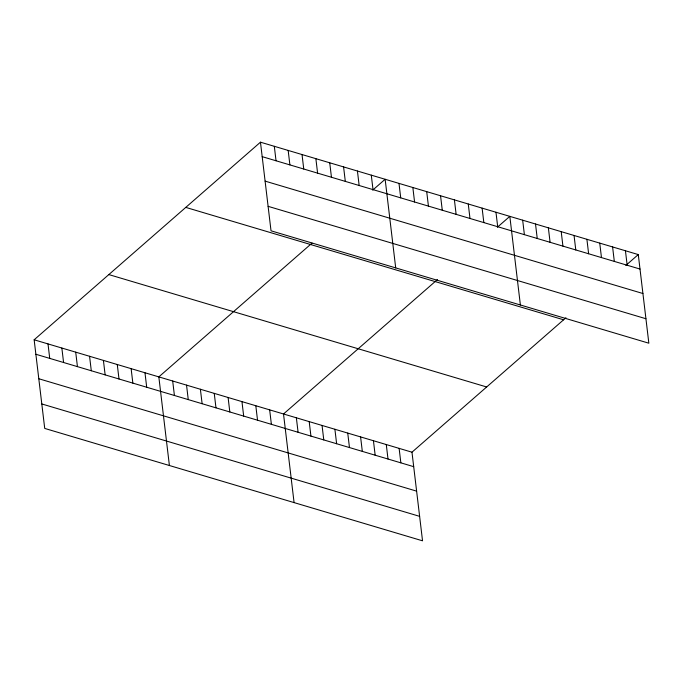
<?xml version="1.0" encoding="UTF-8"?>
<svg xmlns="http://www.w3.org/2000/svg" width="683" height="683" viewBox="0 0 683 683"><rect width="100%" height="100%" fill="white"/><g stroke="black" fill="none" stroke-linecap="round" stroke-linejoin="round"><path stroke-width="1.02" d="M565.934 317.757L411.977 452.197L422.538 540.816L44.719 428.42L34.15 339.793L260.462 142.184L638.281 254.58L648.85 343.207L271.023 230.803L260.462 142.184M312.011 243.131L158.832 376.888L169.401 465.516M372.696 190.139L385.144 179.27L395.705 267.898M437.47 279.543L283.513 413.983L294.083 502.603M497.378 227.234L509.825 216.366L520.386 304.985M625.833 265.448L638.281 254.58M262.187 156.655L640.005 269.051M265.106 181.123L642.925 293.519M268.112 206.334L645.93 318.73M185.776 207.393L563.603 319.789M108.836 274.583L486.655 386.979M34.15 339.793L411.977 452.197M35.875 354.264L413.702 466.668M38.794 378.741L416.613 491.137M41.8 403.952L419.627 516.348M625.44 250.755L627.165 265.226M612.591 246.939L614.316 261.41M599.742 243.114L601.467 257.585M586.902 239.298L588.626 253.769M574.053 235.473L575.778 249.944M561.204 231.648L562.929 246.119M548.364 227.832L550.088 242.303M535.515 224.007L537.239 238.478M522.666 220.182L524.39 234.653M495.969 212.242L497.694 226.713M482.113 208.119L483.837 222.59M468.265 204.004L469.989 218.475M454.408 199.88L456.133 214.351M440.552 195.756L442.277 210.227M426.704 191.633L428.429 206.104M412.848 187.518L414.572 201.989M398.992 183.394L400.716 197.865M371.287 175.155L373.012 189.618M399.128 448.372L400.853 462.843M357.431 171.032L359.156 185.503M386.279 444.548L388.004 459.019M343.583 166.908L345.308 181.379M373.439 440.731L375.163 455.202M329.727 162.785L331.451 177.256M360.59 436.907L362.314 451.378M315.87 158.669L317.595 173.141M347.741 433.09L349.465 447.561M334.901 429.266L336.625 443.737M302.023 154.546L303.747 169.017M322.052 425.441L323.776 439.912M288.166 150.422L289.891 164.893M309.203 421.624L310.927 436.096M274.31 146.299L276.034 160.77M296.362 417.8L298.087 432.271M269.657 409.86L271.382 424.331M255.809 405.736L257.534 420.207M241.953 401.613L243.677 416.084M228.096 397.497L229.821 411.969M214.249 393.374L215.973 407.845M200.392 389.25L202.117 403.721M186.536 385.127L188.26 399.598M172.688 381.012L174.413 395.483M144.975 372.764L146.7 387.235M131.127 368.649L132.852 383.112M117.271 364.526L118.996 378.997M103.415 360.402L105.139 374.873M89.567 356.278L91.291 370.749M75.711 352.163L77.435 366.634M61.854 348.04L63.579 362.511M48.006 343.916L49.731 358.387"/></g></svg>
